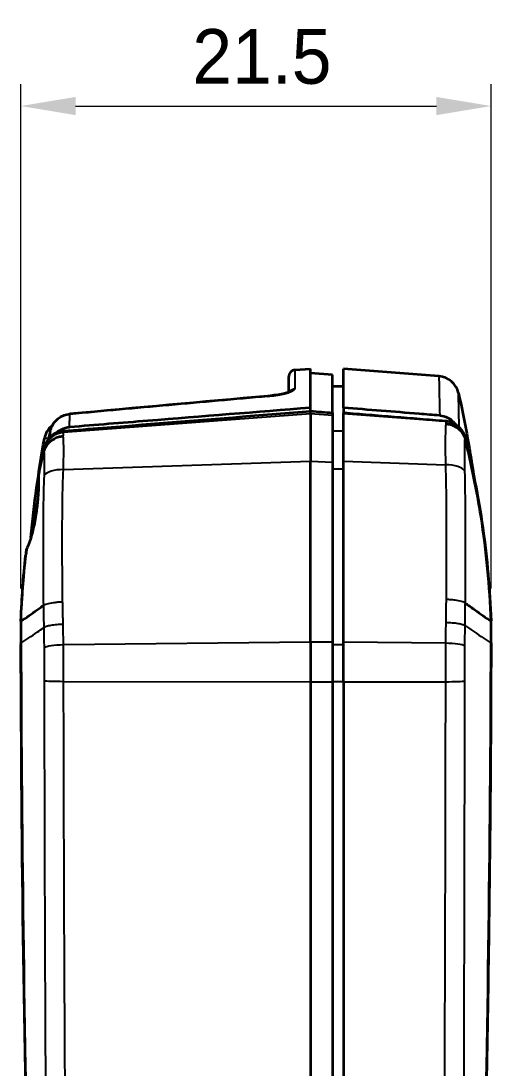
# Model space of a CAD drawing. Header units: millimetres. Extents: x 0 to 1594, y 0 to 281.
# Drawn here: x 448.1 to 469.6, y 170.3 to 218.17 of the extents above; entities that cross this region are included whole.
import ezdxf

# ---------------------------------------------------------------- set-up
doc = ezdxf.new("R2010")
doc.units = ezdxf.units.MM
doc.layers.get('Defpoints').update_dxf_attribs({"lineweight": 25})
for name, color, linetype, lineweight in [('Dimension (ISO)', 7, 'Continuous', 18), ('Visible (ISO)', 7, 'Continuous', 35), ('Visible Narrow (ISO)', 7, 'Continuous', 25)]:
    doc.layers.add(name, color=color, linetype=linetype, lineweight=lineweight)
doc.styles.add('Note Text (TK)', font='')
doc.styles.get('Note Text (TK)').set_extended_font_data('MS PGothic')
doc.dimstyles.new('Default - Method 1b (TK)', dxfattribs={"dimtxt": 2.5, "dimasz": 2.5, "dimexe": 1, "dimexo": 1.5, "dimgap": 1, "dimtad": 1, "dimtoh": 1, "dimrnd": 1e-08, "dimdsep": 46, "dimtxsty": 'Note Text (TK)', "dimcen": 0.09, "dimdle": 5, "dimclrd": 100, "dimclre": 100, "dimclrt": 7, "dimadec": 1, "dimazin": 1, "dimtfac": 1, "dimtmove": 0, "dimatfit": 3, "dimfxl": 0, "dimtolj": 1, "dimlwd": -1, "dimlwe": -1, "dimarcsym": 0})

# ---------------------------------------------------------------- blocks, each defined once
blk = doc.blocks.new('*D35')
at = {"layer": 'Defpoints', "color": 0, "transparency": 16777216}
for p in [(469.604, 214.283), (448.104, 190.723), (469.604, 190.723)]:
    blk.add_point(p, dxfattribs=at)
at = {"layer": 'Dimension (ISO)', "color": 100, "transparency": 16777216}
for p, q in [((448.104, 192.223), (448.104, 215.283)), ((469.604, 192.223), (469.604, 215.283)), ((450.604, 214.283), (467.104, 214.283))]:
    blk.add_line(p, q, dxfattribs=at)
for points in [[(450.604, 214.699), (450.604, 213.866), (448.104, 214.283)], [(467.104, 214.699), (467.104, 213.866), (469.604, 214.283)]]:
    blk.add_solid(points, dxfattribs=at)
at = {"layer": 'Dimension (ISO)', "color": 7, "transparency": 16777216, "insert": (455.942, 216.533), "char_height": 2.5, "attachment_point": 4, "style": 'Note Text (TK)'}
blk.add_mtext('\\A1;21.5', dxfattribs=at)

msp = doc.modelspace()

# ---------------------------------------------------------------- linework, layer by layer
at = {"layer": 'Visible (ISO)'}
for p, q in [((460.6308, 202.2176), (461.3543, 202.2746)), ((461.3543, 200.4875), (461.3543, 202.2746)), ((462.3543, 201.9959), (461.3543, 202.0746)), ((462.8543, 200.4868), (462.8543, 202.2746)), ((467.2182, 201.9311), (462.8543, 202.2746)), ((460.3543, 201.2001), (460.3543, 201.9186)), ((462.3543, 200.2549), (462.3543, 201.9959)), ((462.3543, 201.4702), (462.8543, 201.4746)), ((450.3392, 200.2067), (450.336, 200.2064)), ((461.3543, 200.3353), (461.3543, 200.4875)), ((461.3543, 200.2134), (461.3543, 200.3353)), ((461.3543, 200.2134), (461.3543, 198.0394)), ((462.3543, 200.2549), (462.3543, 200.1371)), ((462.3543, 200.1371), (462.3543, 198.006)), ((462.8543, 200.4868), (462.8543, 200.2629)), ((462.8543, 200.2134), (462.8543, 200.2629)), ((462.8543, 198.0394), (462.8543, 200.2134)), ((461.3543, 189.7766), (461.3543, 198.0394)), ((462.3543, 198.006), (462.3543, 189.7648)), ((462.8543, 189.7766), (462.8543, 198.0394)), ((449.1299, 191.4469), (449.1299, 191.4469)), ((448.1043, 190.7652), (448.1043, 190.7307)), ((448.1043, 190.7232), (448.1043, 190.7307)), ((448.1043, 190.7232), (448.1043, 189.7333)), ((469.6043, 190.7307), (469.6043, 190.7458)), ((469.6043, 190.7232), (469.6043, 190.7307)), ((469.6043, 189.7333), (469.6043, 190.7232)), ((448.1043, 189.7333), (448.1043, 189.6675)), ((461.3543, 189.7766), (461.3543, 187.9496)), ((462.3543, 189.7648), (462.3543, 187.9522)), ((462.8543, 187.9496), (462.8543, 189.7766)), ((469.6043, 189.7047), (469.6043, 189.7333)), ((461.3543, 187.9496), (461.3543, 144.7009)), ((462.3543, 187.9522), (462.3543, 144.7035)), ((462.8543, 187.9496), (462.8543, 144.7009))]:
    msp.add_line(p, q, dxfattribs=at)
for centre, radius, start, end in [((460.6543, 201.9186), 0.3, 94.5, 180), ((467.1398, 200.9342), 1, 12.4809, 85.5), ((450.1611, 198.9006), 1, 127.49931, 169.80029)]:
    msp.add_arc(centre, radius, start, end, dxfattribs=at)
for centre, major_axis, ratio, start_param, end_param in [((1676.4464, -13382.5488), (17.276, 13638.128), 0.9986293, 0.0907491, 0.0914168), ((494.6588, 189.24), (0.0015, 46.4042), 0.9986467, 1.3497789, 1.3555882)]:
    msp.add_ellipse(centre, major_axis=major_axis, ratio=ratio, start_param=start_param, end_param=end_param, dxfattribs=at)
for points, knots in [([(459.3955, 201.0235), (459.5211, 201.0347), (459.6452, 201.0495), (459.879, 201.0842), (459.9885, 201.1043), (460.1777, 201.1461), (460.2583, 201.1679), (460.373, 201.2057), (460.4123, 201.2229), (460.4332, 201.2341), (460.4358, 201.2358), (460.4358, 201.2358)], [0, 0, 0, 0, 0.03955743, 0.03955743, 0.07943268, 0.07943268, 0.11836923, 0.11836923, 0.15238422, 0.15238422, 0.16262495, 0.16262495, 0.16262495, 0.16262495]), ([(460.3543, 201.2001), (460.3395, 201.1947), (460.3229, 201.189), (460.2477, 201.1651), (460.1756, 201.1458), (460.0007, 201.1067), (459.8949, 201.0871), (459.665, 201.0521), (459.5404, 201.0368), (459.4078, 201.0246), (459.4017, 201.024), (459.3955, 201.0235)], [0.07388383, 0.07388383, 0.07388383, 0.07388383, 0.08481467, 0.08481467, 0.11948432, 0.11948432, 0.15834997, 0.15834997, 0.198221, 0.198221, 0.20015734, 0.20015734, 0.20015734, 0.20015734]), ([(449.445, 199.4143), (449.4635, 199.4967), (449.4921, 199.5767), (449.5681, 199.7276), (449.6155, 199.7985), (449.7264, 199.9265), (449.79, 199.9837), (449.9298, 200.0806), (450.006, 200.1203), (450.1664, 200.1792), (450.2506, 200.1984), (450.336, 200.2064)], [0, 0, 0, 0, 0.017957568, 0.017957568, 0.035915136, 0.035915136, 0.053872704, 0.053872704, 0.071830272, 0.071830272, 0.08978784, 0.08978784, 0.08978784, 0.08978784]), ([(450.0555, 199.4278), (450.6538, 199.4759), (451.252, 199.5239), (455.0181, 199.8265), (458.1864, 200.0809), (461.3543, 200.3353)], [0.7378008, 0.7378008, 0.7378008, 0.7378008, 0.9178436, 0.9178436, 1.8714382, 1.8714382, 1.8714382, 1.8714382]), ([(461.3543, 200.4875), (458.8698, 200.288), (456.3852, 200.0885), (452.7081, 199.7932), (451.5154, 199.6974), (450.3228, 199.6016)], [0.0113111, 0.0113111, 0.0113111, 0.0113111, 0.759061, 0.759061, 1.1179956, 1.1179956, 1.1179956, 1.1179956]), ([(461.3543, 200.3353), (461.5214, 200.3219), (461.6879, 200.3085), (462.0212, 200.2817), (462.1874, 200.2683), (462.3543, 200.2549)], [0.00100445, 0.00100445, 0.00100445, 0.00100445, 0.05130294, 0.05130294, 0.10154371, 0.10154371, 0.10154371, 0.10154371]), ([(467.2577, 200.1335), (466.9427, 200.1588), (466.6276, 200.1841), (465.1599, 200.3018), (464.0071, 200.3943), (462.8543, 200.4868)], [0.25678444, 0.25678444, 0.25678444, 0.25678444, 0.35159662, 0.35159662, 0.69853417, 0.69853417, 0.69853417, 0.69853417]), ([(462.8543, 200.2629), (462.8607, 200.2624), (462.867, 200.2618), (463.2554, 200.2306), (463.637, 200.1999), (464.4078, 200.1379), (464.7969, 200.1066), (465.1859, 200.0753), (465.5761, 200.0439), (465.9662, 200.0125), (466.7434, 199.95), (467.1305, 199.9188), (467.5185, 199.8876), (467.5191, 199.8875), (467.5197, 199.8875)], [0.00518647, 0.00518647, 0.00518647, 0.00518647, 0.00709738, 0.00709738, 0.12208377, 0.12208377, 0.23948295, 0.23948295, 0.23948295, 0.35723634, 0.35723634, 0.4740992, 0.4740992, 0.47428132, 0.47428132, 0.47428132, 0.47428132]), ([(467.2577, 200.1335), (467.3849, 200.1233), (467.5087, 200.0883), (467.7055, 199.9889), (467.782, 199.9356), (467.8799, 199.8452), (467.9079, 199.8161), (467.934, 199.7854)], [0, 0, 0, 0, 0.038283453, 0.038283453, 0.066129927, 0.066129927, 0.078240337, 0.078240337, 0.078240337, 0.078240337]), ([(467.5197, 199.8875), (467.5209, 199.8874), (467.522, 199.8873), (467.5244, 199.8871), (467.5255, 199.887), (467.5267, 199.8869)], [-0.0933143853, -0.0933143853, -0.0933143853, -0.0933143853, -0.09293900471, -0.09293900471, -0.09256362411, -0.09256362411, -0.09256362411, -0.09256362411]), ([(467.5267, 199.8869), (467.5827, 199.8824), (467.6382, 199.8731), (467.7494, 199.8444), (467.8051, 199.8246), (467.8586, 199.8001), (467.9048, 199.7789), (467.9494, 199.7541), (468.0477, 199.6892), (468.0995, 199.647), (468.1469, 199.5998)], [-0.092563624, -0.092563624, -0.092563624, -0.092563624, -0.074652209, -0.074652209, -0.055990033, -0.055990033, -0.055990033, -0.039890421, -0.039890421, -0.018938983, -0.018938983, -0.018938983, -0.018938983]), ([(467.532, 199.7598), (467.5339, 199.7597), (467.5358, 199.7595), (467.6109, 199.7535), (467.6831, 199.74), (467.8232, 199.6984), (467.8907, 199.6704), (468.067, 199.5742), (468.166, 199.4925), (468.3252, 199.2981), (468.3839, 199.1873), (468.4184, 199.069)], [-0.00057762, -0.00057762, -0.00057762, -0.00057762, 0, 0, 0.02202693, 0.02202693, 0.04405526, 0.04405526, 0.08314022, 0.08314022, 0.1222076, 0.1222076, 0.1222076, 0.1222076]), ([(450.0424, 199.1805), (450.0405, 199.1803), (450.0386, 199.1802), (449.963, 199.1744), (449.8902, 199.1613), (449.7491, 199.1208), (449.6812, 199.0934), (449.5045, 198.9996), (449.4057, 198.9203), (449.2471, 198.7316), (449.1887, 198.624), (449.1546, 198.5092)], [-0.00057052, -0.00057052, -0.00057052, -0.00057052, 0, 0, 0.02219815, 0.02219815, 0.04439407, 0.04439407, 0.08351144, 0.08351144, 0.12259902, 0.12259902, 0.12259902, 0.12259902]), ([(450.0555, 199.4278), (449.9278, 199.4175), (449.8034, 199.3824), (449.6062, 199.2829), (449.5297, 199.2297), (449.4423, 199.1492), (449.4239, 199.1308), (449.4062, 199.1118)], [0, 0, 0, 0, 0.038439604, 0.038439604, 0.066276772, 0.066276772, 0.074091573, 0.074091573, 0.074091573, 0.074091573]), ([(449.7379, 199.3477), (449.7622, 199.3697), (449.7876, 199.3905), (449.888, 199.4649), (449.9693, 199.5093), (450.1414, 199.5741), (450.2313, 199.5943), (450.3228, 199.6016)], [0.030238503, 0.030238503, 0.030238503, 0.030238503, 0.040106674, 0.040106674, 0.067765635, 0.067765635, 0.095311787, 0.095311787, 0.095311787, 0.095311787]), ([(468.1469, 199.5998), (468.1578, 199.589), (468.1684, 199.5779), (468.2233, 199.5178), (468.2634, 199.4643), (468.2981, 199.4073), (468.3069, 199.3929), (468.3153, 199.3782), (468.3234, 199.3634)], [-0.051110727, -0.051110727, -0.051110727, -0.051110727, -0.046316217, -0.046316217, -0.025692015, -0.025692015, -0.025692015, -0.020473791, -0.020473791, -0.020473791, -0.020473791]), ([(468.3234, 199.3634), (468.3392, 199.3342), (468.3537, 199.3042), (468.3798, 199.2426), (468.3914, 199.2111), (468.4016, 199.1789)], [-0.020473791, -0.020473791, -0.020473791, -0.020473791, -0.010236896, -0.010236896, 0, 0, 0, 0]), ([(449.4062, 199.1118), (449.3546, 199.056), (449.3094, 198.9945), (449.2204, 198.8404), (449.1828, 198.7452), (449.1596, 198.6461)], [0.007590569, 0.007590569, 0.007590569, 0.007590569, 0.030442421, 0.030442421, 0.060987109, 0.060987109, 0.060987109, 0.060987109]), ([(468.4187, 199.1183), (468.5862, 198.449), (468.7365, 197.7758), (469.0065, 196.4025), (469.1252, 195.7021), (469.2254, 194.999), (469.3259, 194.2945), (469.4077, 193.5873), (469.5341, 192.1691), (469.5786, 191.458), (469.6043, 190.7458)], [-0.85701166, -0.85701166, -0.85701166, -0.85701166, -0.64975467, -0.64975467, -0.43619302, -0.43619302, -0.43619302, -0.22221276, -0.22221276, -0.00823252, -0.00823252, -0.00823252, -0.00823252]), ([(469.6043, 190.7307), (469.5463, 192.3291), (469.3928, 193.9223), (468.9576, 196.6954), (468.7169, 197.8789), (468.4235, 199.05)], [0.00923043, 0.00923043, 0.00923043, 0.00923043, 0.48942822, 0.48942822, 0.85183841, 0.85183841, 0.85183841, 0.85183841]), ([(448.9591, 197.7456), (448.9541, 197.704), (448.9478, 197.6563), (448.9323, 197.5479), (448.9231, 197.4872), (448.9127, 197.421)], [-0.062817262, -0.062817262, -0.062817262, -0.062817262, -0.032850622, -0.032850622, -0.002177827, -0.002177827, -0.002177827, -0.002177827]), ([(448.9127, 197.421), (448.9134, 197.3937), (448.9139, 197.3654), (448.9166, 197.1508), (448.9134, 196.9313), (448.8942, 196.56), (448.8848, 196.4254), (448.8636, 196.187), (448.8532, 196.0854), (448.8292, 195.8817), (448.8158, 195.78), (448.7812, 195.5449), (448.7589, 195.4124), (448.6927, 195.0646), (448.6447, 194.8569), (448.5213, 194.4163), (448.4431, 194.1999), (448.3604, 194.0283)], [-0.39638899, -0.39638899, -0.39638899, -0.39638899, -0.38375, -0.38375, -0.30348239, -0.30348239, -0.2606365, -0.2606365, -0.22954791, -0.22954791, -0.19877585, -0.19877585, -0.15814432, -0.15814432, -0.0897972, -0.0897972, -0.00017084, -0.00017084, -0.00017084, -0.00017084]), ([(448.8812, 196.3899), (448.8596, 196.2592), (448.8383, 196.1241), (448.7808, 195.7424), (448.7466, 195.495), (448.7089, 195.2003), (448.7019, 195.1443), (448.6951, 195.0892)], [-0.51343317, -0.51343317, -0.51343317, -0.51343317, -0.47147827, -0.47147827, -0.39699131, -0.39699131, -0.37920509, -0.37920509, -0.37920509, -0.37920509]), ([(448.3604, 194.0283), (448.3514, 193.9643), (448.3434, 193.9067), (448.3299, 193.8101), (448.3243, 193.77), (448.3194, 193.736)], [-0.062301766, -0.062301766, -0.062301766, -0.062301766, -0.029969998, -0.029969998, -0.000655808, -0.000655808, -0.000655808, -0.000655808]), ([(468.4282, 191.5531), (468.5555, 191.4634), (468.7009, 191.3608), (469.1078, 191.0738), (469.3562, 190.8985), (469.6043, 190.7232)], [0.09518682, 0.09518682, 0.09518682, 0.09518682, 0.1866173, 0.1866173, 0.3296457, 0.3296457, 0.3296457, 0.3296457]), ([(448.1043, 190.7232), (448.3525, 190.8985), (448.6009, 191.0738), (448.8782, 191.2694), (448.9058, 191.2888), (448.9323, 191.3075)], [0.00731469, 0.00731469, 0.00731469, 0.00731469, 0.27663551, 0.27663551, 0.30823551, 0.30823551, 0.30823551, 0.30823551]), ([(449.289, 138.9312), (448.9586, 146.3629), (448.697, 153.7976), (448.259, 170.7102), (448.1256, 180.1885), (448.1043, 189.6675)], [-5.13567, -5.13567, -5.13567, -5.13567, -2.9023779, -2.9023779, -0.0567149, -0.0567149, -0.0567149, -0.0567149]), ([(448.1044, 189.72), (448.1251, 180.534), (448.2519, 171.0567), (448.6302, 156.5057), (448.7826, 151.739), (448.9859, 146.3806), (449.0089, 145.785), (449.1143, 143.113), (449.2018, 141.0299), (449.3003, 138.8242), (449.3051, 138.7172), (449.3099, 138.6103)], [0.0572676, 0.0572676, 0.0572676, 0.0572676, 2.8114963, 2.8114963, 4.1536633, 4.1536633, 4.320595, 4.320595, 4.8983352, 4.8983352, 4.9277731, 4.9277731, 4.9277731, 4.9277731]), ([(469.6043, 189.7047), (469.5938, 185.0251), (469.556, 180.3457), (469.4255, 170.9877), (469.3329, 166.309), (469.2129, 161.631), (469.0931, 156.961), (468.9461, 152.2918), (468.599, 142.995), (468.3995, 138.3673), (468.1731, 133.7408)], [-5.6883066, -5.6883066, -5.6883066, -5.6883066, -4.2834664, -4.2834664, -2.8786262, -2.8786262, -2.8786262, -1.4762002, -1.4762002, -0.085629, -0.085629, -0.085629, -0.085629]), ([(468.1744, 133.8291), (468.2322, 135.0103), (468.288, 136.1865), (468.3662, 137.8886), (468.3898, 138.4098), (468.5069, 141.0299), (468.5944, 143.113), (468.6998, 145.785), (468.7228, 146.3806), (468.9261, 151.739), (469.0785, 156.5057), (469.4568, 171.0567), (469.5836, 180.534), (469.6043, 189.72)], [0.1156934, 0.1156934, 0.1156934, 0.1156934, 0.4719989, 0.4719989, 0.629162, 0.629162, 1.261938, 1.261938, 1.4447717, 1.4447717, 2.9147942, 2.9147942, 5.9313922, 5.9313922, 5.9313922, 5.9313922])]:
    msp.add_open_spline(points, degree=3, knots=knots, dxfattribs=at)
for points in [[(468.1162, 201.1503), (468.3866, 199.9283), (468.6141, 198.6946), (468.7981, 197.454)], [(467.934, 199.7854), (467.9468, 199.7704), (467.9592, 199.7551), (467.9711, 199.7394)], [(468.4016, 199.1789), (468.4079, 199.1588), (468.4136, 199.1386), (468.4187, 199.1183)], [(448.5614, 194.5631), (448.7028, 196.0763), (448.9082, 197.5839), (449.1769, 199.0777)], [(468.4184, 199.069), (468.4202, 199.063), (468.4219, 199.0566), (468.4235, 199.05)], [(448.9127, 197.421), (448.9856, 197.7734), (449.0633, 198.1247), (449.1456, 198.475)], [(448.9591, 197.7456), (449.0225, 198.0464), (449.0893, 198.3466), (449.1596, 198.6461)], [(449.1456, 198.475), (449.1484, 198.4869), (449.1514, 198.4984), (449.1546, 198.5092)], [(448.1043, 190.7307), (448.1444, 191.8332), (448.2298, 192.9333), (448.3604, 194.0283)], [(448.1043, 190.7652), (448.14, 191.7584), (448.2118, 192.7493), (448.3194, 193.736)], [(448.9323, 191.3075), (449.0013, 191.3562), (449.0635, 191.4001), (449.1299, 191.4469)], [(448.1044, 189.72), (448.1044, 189.7244), (448.1044, 189.7289), (448.1043, 189.7333)], [(469.6043, 189.7333), (469.6043, 189.7289), (469.6043, 189.7244), (469.6043, 189.72)]]:
    msp.add_open_spline(points, degree=3, dxfattribs=at)
at = {"layer": 'Visible Narrow (ISO)'}
for p, q in [((460.6308, 202.2176), (460.6308, 201.3467)), ((461.3543, 200.2134), (450.0527, 199.3521)), ((462.3543, 200.1371), (461.3543, 200.2134)), ((467.5275, 199.8572), (462.8543, 200.2134)), ((462.3543, 199.4345), (462.8543, 199.4387)), ((450.0474, 197.6614), (461.3543, 198.0394)), ((461.3543, 198.0394), (462.3543, 198.006)), ((462.8543, 198.0394), (467.5205, 197.8834)), ((462.3543, 197.6977), (462.8543, 197.6996)), ((468.4281, 191.5531), (468.4282, 191.5531)), ((461.3543, 189.7766), (450.0498, 189.6437)), ((462.3543, 189.7648), (461.3543, 189.7766)), ((462.3543, 189.6564), (462.8543, 189.6571)), ((467.5197, 189.7217), (462.8543, 189.7766)), ((450.0573, 187.9792), (461.3543, 187.9496)), ((461.3543, 187.9496), (462.3543, 187.9522)), ((462.3543, 187.9764), (462.8543, 187.9763)), ((462.8543, 187.9496), (467.5147, 187.9618))]:
    msp.add_line(p, q, dxfattribs=at)
for centre, major_axis, ratio, start_param, end_param in [((460.6543, 201.0517), (-0.3, 0), 0.9865901, 4.7909288, 5.6692467), ((459.4224, 200.7247), (-0.0268, 0.2988), 0.0521265, 6.098885, 6.2831853), ((450.364, 199.9077), (-0.028, 0.2987), 0.052108, 6.0893118, 6.2831853), ((450.3662, 199.9079), (-0.027, 0.2988), 0.0521234, 6.0892446, 6.2831853), ((467.4491, 198.8919), (0.9996, 0.0279), 0.9681276, 0.479748, 1.4652113), ((450.1312, 198.3868), (-0.9993, 0.0376), 0.9680602, 4.8273565, 6.0857068), ((449.7377, 199.3486), (-0.2927, 0.0657), 0.0114751, 6.245706, 6.2831853), ((467.442, 197.4599), (0.9995, 0.0314), 0.4226059, 0.2488612, 1.4789278), ((450.1259, 197.2379), (-0.9989, 0.0459), 0.4214726, 4.8103699, 6.0390585), ((450.1282, 189.4947), (-0.9999, -0.0156), 0.150565, 4.7885859, 6.0204057), ((467.4412, 189.5728), (0.9999, -0.0107), 0.1501965, 0.2618741, 1.4938603), ((450.1357, 188.0124), (-1, 0.0048), 0.033688, 0.2562324, 1.4924157), ((467.4362, 187.995), (1, 0.0038), 0.0336137, 4.7908015, 6.0270181)]:
    msp.add_ellipse(centre, major_axis=major_axis, ratio=ratio, start_param=start_param, end_param=end_param, dxfattribs=at)
for points, knots in [([(467.2182, 201.9311), (467.2182, 201.9311), (467.2216, 201.7506), (467.2353, 201.0935), (467.2443, 200.6736), (467.2577, 200.1335)], [1.5194284, 1.5194284, 1.5194284, 1.5194284, 2.3422571, 2.3422571, 3.0227792, 3.0227792, 3.0227792, 3.0227792]), ([(459.3988, 201.0186), (459.4814, 201.0261), (459.5633, 201.0349), (459.7711, 201.0612), (459.8937, 201.0805), (460.1512, 201.13), (460.2786, 201.1615), (460.5093, 201.2362), (460.5934, 201.2797), (460.6275, 201.3285), (460.6308, 201.3378), (460.6308, 201.3467)], [0, 0, 0, 0, 0.02488569, 0.02488569, 0.06470278, 0.06470278, 0.11646501, 0.11646501, 0.18375591, 0.18375591, 0.20015738, 0.20015738, 0.20015738, 0.20015738]), ([(468.1448, 199.6019), (468.136, 200.0315), (468.1297, 200.3731), (468.119, 200.9745), (468.1162, 201.1503), (468.1162, 201.1503)], [-2.9341353, -2.9341353, -2.9341353, -2.9341353, -2.3422571, -2.3422571, -1.5194284, -1.5194284, -1.5194284, -1.5194284]), ([(450.3427, 200.2014), (451.852, 200.3381), (453.3613, 200.4746), (456.3801, 200.747), (457.8894, 200.8829), (459.3988, 201.0186)], [-0.91053198, -0.91053198, -0.91053198, -0.91053198, -0.45526599, -0.45526599, 0, 0, 0, 0]), ([(449.4453, 199.4144), (449.4826, 199.5789), (449.5615, 199.734), (449.7763, 199.979), (449.9075, 200.0728), (450.1445, 200.1688), (450.2413, 200.1923), (450.3395, 200.2011)], [0, 0, 0, 0, 0.035856972, 0.035856972, 0.069045198, 0.069045198, 0.08978784, 0.08978784, 0.08978784, 0.08978784]), ([(450.3228, 199.6016), (450.3246, 199.6551), (450.3264, 199.7073), (450.3303, 199.8223), (450.3324, 199.8844), (450.3344, 199.9446), (450.3373, 200.0343), (450.3401, 200.1199), (450.3427, 200.2014)], [0.01673319, 0.01673319, 0.01673319, 0.01673319, 0.08354157, 0.08354157, 0.16708314, 0.16708314, 0.16708314, 0.29149147, 0.29149147, 0.29149147, 0.29149147]), ([(467.532, 199.7598), (467.5268, 199.6974), (467.5226, 199.6211), (467.5144, 199.3986), (467.5113, 199.2341), (467.5101, 199.0451), (467.5091, 198.8823), (467.5094, 198.7026), (467.5128, 198.3128), (467.5155, 198.1025), (467.5205, 197.8834)], [0.00356089, 0.00356089, 0.00356089, 0.00356089, 0.04415114, 0.04415114, 0.10532525, 0.10532525, 0.10532525, 0.15798788, 0.15798788, 0.2106505, 0.2106505, 0.2106505, 0.2106505]), ([(467.5267, 199.8869), (467.5268, 199.8833), (467.5269, 199.8797), (467.5272, 199.8698), (467.5274, 199.8635), (467.5275, 199.8572)], [0.017923167, 0.017923167, 0.017923167, 0.017923167, 0.022228807, 0.022228807, 0.029638409, 0.029638409, 0.029638409, 0.029638409]), ([(467.5275, 199.8572), (467.5278, 199.8419), (467.5284, 199.8251), (467.53, 199.7921), (467.5309, 199.7764), (467.532, 199.7598)], [0, 0, 0, 0, 0.013298236, 0.013298236, 0.023974509, 0.023974509, 0.023974509, 0.023974509]), ([(449.4453, 199.4144), (449.4432, 199.3434), (449.441, 199.2694), (449.4386, 199.1923), (449.4381, 199.1762), (449.4376, 199.16), (449.4371, 199.1436)], [-0.27707196, -0.27707196, -0.27707196, -0.27707196, -0.16708314, -0.16708314, -0.16708314, -0.14416092, -0.14416092, -0.14416092, -0.14416092]), ([(450.0424, 199.1805), (450.0459, 199.224), (450.0486, 199.2626), (450.0515, 199.3167), (450.0523, 199.3355), (450.0527, 199.3521)], [0.005886122, 0.005886122, 0.005886122, 0.005886122, 0.027596148, 0.027596148, 0.041142835, 0.041142835, 0.041142835, 0.041142835]), ([(450.0474, 197.6614), (450.056, 197.9339), (450.0598, 198.1908), (450.0618, 198.7405), (450.056, 199.0041), (450.0424, 199.1805)], [0, 0, 0, 0, 0.06134954, 0.06134954, 0.150184, 0.150184, 0.150184, 0.150184]), ([(450.0527, 199.3521), (450.0529, 199.3578), (450.0531, 199.3634), (450.0535, 199.3746), (450.0537, 199.3803), (450.0539, 199.3859), (450.0545, 199.3999), (450.055, 199.4139), (450.0555, 199.4278)], [0, 0, 0, 0, 0.006659867, 0.006659867, 0.013319733, 0.013319733, 0.013319733, 0.030022342, 0.030022342, 0.030022342, 0.030022342]), ([(449.1769, 199.0777), (449.1769, 199.0777), (449.1972, 199.082), (449.2742, 199.0983), (449.3135, 199.1066), (449.3692, 199.118)], [-1.5048292, -1.5048292, -1.5048292, -1.5048292, -0.754556, -0.754556, -0.3004763, -0.3004763, -0.3004763, -0.3004763]), ([(468.4075, 197.5945), (468.4034, 197.7559), (468.4011, 197.9219), (468.3982, 198.2225), (468.398, 198.3616), (468.3988, 198.4884), (468.3999, 198.6358), (468.4024, 198.7652), (468.4097, 198.9487), (468.4135, 199.0147), (468.4184, 199.069)], [-0.2106505, -0.2106505, -0.2106505, -0.2106505, -0.15798788, -0.15798788, -0.10532525, -0.10532525, -0.10532525, -0.04415114, -0.04415114, -0.00051012, -0.00051012, -0.00051012, -0.00051012]), ([(468.4235, 199.05), (468.422, 199.0666), (468.4208, 199.0819), (468.4194, 199.1038), (468.419, 199.1112), (468.4187, 199.1183)], [-0.027459525, -0.027459525, -0.027459525, -0.027459525, -0.013298236, -0.013298236, -0.005414297, -0.005414297, -0.005414297, -0.005414297]), ([(449.1584, 198.6135), (449.158, 198.6023), (449.1573, 198.5897), (449.1542, 198.5489), (449.1508, 198.5172), (449.1463, 198.4806)], [-0.041142835, -0.041142835, -0.041142835, -0.041142835, -0.027596148, -0.027596148, -0.002007434, -0.002007434, -0.002007434, -0.002007434]), ([(449.1546, 198.5092), (449.1683, 198.3741), (449.1741, 198.1729), (449.1724, 197.7843), (449.1693, 197.6234), (449.164, 197.4596)], [-0.15442609, -0.15442609, -0.15442609, -0.15442609, -0.06134954, -0.06134954, -0.00818356, -0.00818356, -0.00818356, -0.00818356]), ([(449.1596, 198.6461), (449.1594, 198.6407), (449.1592, 198.6353), (449.1588, 198.6245), (449.1586, 198.619), (449.1584, 198.6135)], [-0.013230698, -0.013230698, -0.013230698, -0.013230698, -0.006659867, -0.006659867, 0, 0, 0, 0]), ([(467.5205, 197.8834), (467.5401, 197.2376), (467.5487, 196.5809), (467.5613, 194.8499), (467.5587, 193.7613), (467.5503, 192.3457), (467.5481, 192.0337), (467.5456, 191.7206)], [0, 0, 0, 0, 0.20670976, 0.20670976, 0.53744536, 0.53744536, 0.63045012, 0.63045012, 0.63045012, 0.63045012]), ([(449.1613, 197.3842), (449.1232, 196.4283), (449.1165, 195.4557), (449.113, 193.4741), (449.1193, 192.4665), (449.1299, 191.4469)], [-0.61857471, -0.61857471, -0.61857471, -0.61857471, -0.30928736, -0.30928736, -0.00033602, -0.00033602, -0.00033602, -0.00033602]), ([(450.0124, 191.6199), (450.0001, 192.6586), (449.9926, 193.6848), (449.9964, 195.7027), (450.0045, 196.6944), (450.0474, 197.6614)], [0.00088272, 0.00088272, 0.00088272, 0.00088272, 0.30928736, 0.30928736, 0.61857471, 0.61857471, 0.61857471, 0.61857471]), ([(468.4281, 191.5531), (468.4301, 191.861), (468.4319, 192.1677), (468.4384, 193.5554), (468.4404, 194.6218), (468.4303, 196.3177), (468.4235, 196.9609), (468.4075, 197.5945)], [-0.63082469, -0.63082469, -0.63082469, -0.63082469, -0.53744536, -0.53744536, -0.20670976, -0.20670976, 0, 0, 0, 0]), ([(449.1299, 191.4469), (449.1659, 191.4749), (449.226, 191.5015), (449.3876, 191.549), (449.4875, 191.5694), (449.6632, 191.5941), (449.729, 191.6014), (449.8654, 191.6129), (449.9357, 191.6171), (450.0086, 191.6197), (450.0105, 191.6198), (450.0124, 191.6199)], [-0.12094682, -0.12094682, -0.12094682, -0.12094682, -0.08188263, -0.08188263, -0.04281726, -0.04281726, -0.02140889, -0.02140889, 0, 0, 0.00056281, 0.00056281, 0.00056281, 0.00056281]), ([(450.0338, 190.5851), (450.0323, 190.6717), (450.0306, 190.7583), (450.0273, 190.9314), (450.0255, 191.018), (450.0238, 191.1045), (450.0219, 191.1921), (450.0201, 191.2795), (450.0163, 191.4513), (450.0144, 191.5356), (450.0124, 191.6199)], [0.0000537, 0.0000537, 0.0000537, 0.0000537, 0.02559009, 0.02559009, 0.05118018, 0.05118018, 0.05118018, 0.07708521, 0.07708521, 0.10210248, 0.10210248, 0.10210248, 0.10210248]), ([(467.5456, 191.7206), (467.5443, 191.6359), (467.5429, 191.5511), (467.5403, 191.3789), (467.539, 191.2914), (467.5378, 191.2038), (467.5366, 191.1163), (467.5354, 191.0286), (467.533, 190.8533), (467.5319, 190.7657), (467.5308, 190.6779)], [0.00075958, 0.00075958, 0.00075958, 0.00075958, 0.02591523, 0.02591523, 0.05183046, 0.05183046, 0.05183046, 0.07774569, 0.07774569, 0.10361472, 0.10361472, 0.10361472, 0.10361472]), ([(468.4281, 191.5531), (468.3921, 191.5808), (468.332, 191.607), (468.1704, 191.6534), (468.0704, 191.6732), (467.8947, 191.6968), (467.829, 191.7037), (467.6926, 191.7144), (467.6223, 191.7182), (467.5493, 191.7204), (467.5475, 191.7205), (467.5456, 191.7206)], [0, 0, 0, 0, 0.03906433, 0.03906433, 0.07812931, 0.07812931, 0.09953371, 0.09953371, 0.12093848, 0.12093848, 0.12150119, 0.12150119, 0.12150119, 0.12150119]), ([(468.4164, 190.5331), (468.4172, 190.6186), (468.4181, 190.7041), (468.42, 190.875), (468.421, 190.9604), (468.4219, 191.0457), (468.4229, 191.1311), (468.4239, 191.2164), (468.426, 191.3855), (468.4271, 191.4693), (468.4282, 191.5531)], [-0.10363701, -0.10363701, -0.10363701, -0.10363701, -0.07774569, -0.07774569, -0.05183046, -0.05183046, -0.05183046, -0.02591523, -0.02591523, -0.00038503, -0.00038503, -0.00038503, -0.00038503]), ([(449.1299, 191.4469), (449.1316, 191.3631), (449.1333, 191.2793), (449.1366, 191.1104), (449.1382, 191.0253), (449.1397, 190.9401), (449.1412, 190.856), (449.1427, 190.7718), (449.1456, 190.6033), (449.147, 190.519), (449.1484, 190.4347)], [-0.10265177, -0.10265177, -0.10265177, -0.10265177, -0.07708521, -0.07708521, -0.05118018, -0.05118018, -0.05118018, -0.02559009, -0.02559009, -0.00002117, -0.00002117, -0.00002117, -0.00002117]), ([(450.0338, 190.5851), (449.9322, 190.5817), (449.8318, 190.5755), (449.6428, 190.558), (449.5542, 190.5467), (449.397, 190.5199), (449.3284, 190.5046), (449.2176, 190.4712), (449.1754, 190.4531), (449.1484, 190.4347)], [0, 0, 0, 0, 0.25, 0.25, 0.5, 0.5, 0.75, 0.75, 1, 1, 1, 1]), ([(450.0498, 189.6437), (450.0474, 189.8011), (450.0449, 189.9583), (450.0396, 190.2721), (450.0368, 190.4287), (450.0338, 190.5851)], [0, 0, 0, 0, 0.046140482, 0.046140482, 0.092227272, 0.092227272, 0.092227272, 0.092227272]), ([(467.5308, 190.6779), (467.53, 190.6194), (467.5293, 190.5609), (467.5286, 190.5023), (467.527, 190.3725), (467.5254, 190.2425), (467.5225, 189.9823), (467.5211, 189.8521), (467.5197, 189.7217)], [0.059209043, 0.059209043, 0.059209043, 0.059209043, 0.076466456, 0.076466456, 0.076466456, 0.114699685, 0.114699685, 0.152932913, 0.152932913, 0.152932913, 0.152932913]), ([(467.5308, 190.6779), (467.6324, 190.6752), (467.7328, 190.6696), (467.9219, 190.6532), (468.0105, 190.6425), (468.1677, 190.6168), (468.2363, 190.6018), (468.3471, 190.5691), (468.3893, 190.5514), (468.4164, 190.5331)], [0, 0, 0, 0, 0.25, 0.25, 0.5, 0.5, 0.75, 0.75, 1, 1, 1, 1]), ([(448.1044, 189.72), (448.3497, 189.8881), (448.5951, 190.0561), (448.9454, 190.2958), (449.0457, 190.3645), (449.1484, 190.4347)], [-0.65644683, -0.65644683, -0.65644683, -0.65644683, -0.33276736, -0.33276736, -0.19428658, -0.19428658, -0.19428658, -0.19428658]), ([(449.1484, 190.4347), (449.1509, 190.2825), (449.1533, 190.13), (449.1579, 189.8247), (449.16, 189.6718), (449.1621, 189.5188)], [-0.092259807, -0.092259807, -0.092259807, -0.092259807, -0.046140482, -0.046140482, 0, 0, 0, 0]), ([(468.4075, 189.6013), (468.4086, 189.7283), (468.4097, 189.8552), (468.4121, 190.1086), (468.4133, 190.2352), (468.4146, 190.3617), (468.4152, 190.4189), (468.4158, 190.476), (468.4164, 190.5331)], [-0.152932913, -0.152932913, -0.152932913, -0.152932913, -0.114699685, -0.114699685, -0.076466456, -0.076466456, -0.076466456, -0.05918675, -0.05918675, -0.05918675, -0.05918675]), ([(468.4164, 190.5331), (468.4383, 190.5181), (468.4602, 190.5031), (468.6109, 190.4001), (468.7396, 190.3121), (469.1136, 190.0561), (469.359, 189.8881), (469.6043, 189.72)], [-0.46140224, -0.46140224, -0.46140224, -0.46140224, -0.43661717, -0.43661717, -0.29114539, -0.29114539, -0.01380466, -0.01380466, -0.01380466, -0.01380466]), ([(450.0573, 187.9792), (450.0584, 188.2573), (450.0584, 188.536), (450.0559, 189.0914), (450.0536, 189.3687), (450.0498, 189.6437)], [0, 0, 0, 0, 0.07432416, 0.07432416, 0.14864833, 0.14864833, 0.14864833, 0.14864833]), ([(467.5197, 189.7217), (467.5169, 189.4309), (467.5153, 189.1378), (467.5136, 188.5505), (467.5137, 188.2558), (467.5147, 187.9618)], [0, 0, 0, 0, 0.0791082, 0.0791082, 0.1582164, 0.1582164, 0.1582164, 0.1582164]), ([(468.4036, 187.9902), (468.4028, 188.2593), (468.4026, 188.529), (468.4039, 189.0667), (468.4053, 189.3386), (468.4075, 189.6013)], [-0.1582164, -0.1582164, -0.1582164, -0.1582164, -0.0791082, -0.0791082, 0, 0, 0, 0]), ([(449.1625, 189.4896), (449.1655, 189.2521), (449.1675, 189.0078), (449.1695, 188.5137), (449.1695, 188.2608), (449.1683, 188.0085)], [-0.14571642, -0.14571642, -0.14571642, -0.14571642, -0.07432416, -0.07432416, 0, 0, 0, 0]), ([(449.168, 187.6833), (449.1686, 187.2024), (449.1694, 186.731), (449.1711, 185.6724), (449.1722, 185.0899), (449.1757, 183.3423), (449.1785, 182.1772), (449.188, 178.6821), (449.1961, 176.352), (449.2151, 171.7778), (449.2261, 169.5336), (449.2387, 167.2894)], [-4.2954461, -4.2954461, -4.2954461, -4.2954461, -4.1525623, -4.1525623, -3.9777387, -3.9777387, -3.6280916, -3.6280916, -2.9287973, -2.9287973, -2.2552504, -2.2552504, -2.2552504, -2.2552504]), ([(450.3413, 144.7298), (450.3159, 146.5034), (450.3004, 148.2772), (450.2634, 151.8254), (450.246, 153.5999), (450.1973, 158.9254), (450.1693, 162.4764), (450.1281, 168.6852), (450.113, 171.3431), (450.0891, 176.3307), (450.0799, 178.6604), (450.0689, 182.155), (450.0657, 183.3198), (450.0616, 185.0671), (450.0604, 185.6495), (450.0581, 186.8144), (450.0545, 187.3968), (450.0573, 187.9792)], [0, 0, 0, 0, 0.5324328, 0.5324328, 1.06509, 1.06509, 2.1309825, 2.1309825, 2.9287973, 2.9287973, 3.6280916, 3.6280916, 3.9777387, 3.9777387, 4.1525623, 4.1525623, 4.3273858, 4.3273858, 4.3273858, 4.3273858]), ([(467.5147, 187.9618), (467.5167, 187.4346), (467.5141, 186.9074), (467.5127, 185.853), (467.5119, 185.3258), (467.5094, 183.7442), (467.5075, 182.6897), (467.5009, 179.5265), (467.4955, 177.4177), (467.4795, 172.2403), (467.4677, 169.1717), (467.4372, 162.5365), (467.4177, 158.9698), (467.3835, 153.6208), (467.3712, 151.8385), (467.3517, 149.1655), (467.3449, 148.2747), (467.331, 146.4934), (467.3254, 145.603), (467.3162, 144.7126)], [0, 0, 0, 0, 0.1582498, 0.1582498, 0.3164995, 0.3164995, 0.632999, 0.632999, 1.2659981, 1.2659981, 2.1870694, 2.1870694, 3.2576747, 3.2576747, 3.7926588, 3.7926588, 4.0600479, 4.0600479, 4.3273292, 4.3273292, 4.3273292, 4.3273292]), ([(468.2327, 144.7323), (468.2414, 145.6295), (468.2463, 146.5151), (468.259, 148.2963), (468.265, 149.1871), (468.2826, 151.8601), (468.2934, 153.6424), (468.3232, 158.9914), (468.3398, 162.5582), (468.3653, 169.1938), (468.375, 172.2625), (468.388, 177.4403), (468.3924, 179.5493), (468.3978, 182.7129), (468.3993, 183.7674), (468.4013, 185.3492), (468.4019, 185.8765), (468.403, 186.931), (468.4054, 187.4519), (468.4036, 187.9902)], [-4.3273292, -4.3273292, -4.3273292, -4.3273292, -4.0600479, -4.0600479, -3.7926588, -3.7926588, -3.2576747, -3.2576747, -2.1870694, -2.1870694, -1.2659981, -1.2659981, -0.632999, -0.632999, -0.3164995, -0.3164995, -0.1582498, -0.1582498, 0, 0, 0, 0])]:
    msp.add_open_spline(points, degree=3, knots=knots, dxfattribs=at)
for points in [[(450.3395, 200.2011), (450.3406, 200.2012), (450.3416, 200.2013), (450.3427, 200.2014)], [(467.9141, 199.7725), (467.9207, 199.7768), (467.9274, 199.7811), (467.934, 199.7854)], [(449.3802, 199.1203), (449.4016, 199.2184), (449.4233, 199.3164), (449.4453, 199.4144)], [(449.3919, 199.1748), (449.3875, 199.1567), (449.3836, 199.1386), (449.3802, 199.1203)], [(449.3802, 199.1203), (449.3765, 199.1195), (449.3728, 199.1188), (449.3692, 199.118)], [(449.3802, 199.1203), (449.3823, 199.1306), (449.3845, 199.1409), (449.3868, 199.1511)], [(449.1463, 198.4806), (449.1461, 198.4788), (449.1458, 198.4769), (449.1456, 198.475)], [(449.164, 197.4596), (449.1632, 197.4344), (449.1623, 197.4095), (449.1613, 197.3842)], [(449.1621, 189.5188), (449.1622, 189.509), (449.1623, 189.4993), (449.1625, 189.4896)], [(449.1683, 188.0085), (449.1679, 187.9001), (449.1677, 187.7907), (449.168, 187.6833)]]:
    msp.add_open_spline(points, degree=3, dxfattribs=at)

# ---------------------------------------------------------------- dimensions: what is measured, and where the dimension line sits
at = {"layer": 'Dimension (ISO)', "color": 100, "true_color": 0x00ff3f}
dim = msp.add_linear_dim(base=(469.6043, 214.2828), p1=(448.1043, 190.7232), p2=(469.6043, 190.7232), angle=180, dimstyle='Default - Method 1b (TK)', override={"dimgap": 1, "dimtoh": 0, "dimdec": 2, "dimtol": 0, "dimlim": 0, "dimtp": 0, "dimtm": 0, "dimtdec": 2, "dimtofl": 0, "dimatfit": 1}, dxfattribs=at)
dim.commit()
dim.dimension.update_dxf_attribs({"geometry": '*D35', "text_midpoint": (458.8543, 214.2828), "dimtype": 160})

doc.saveas('drawing.dxf')
